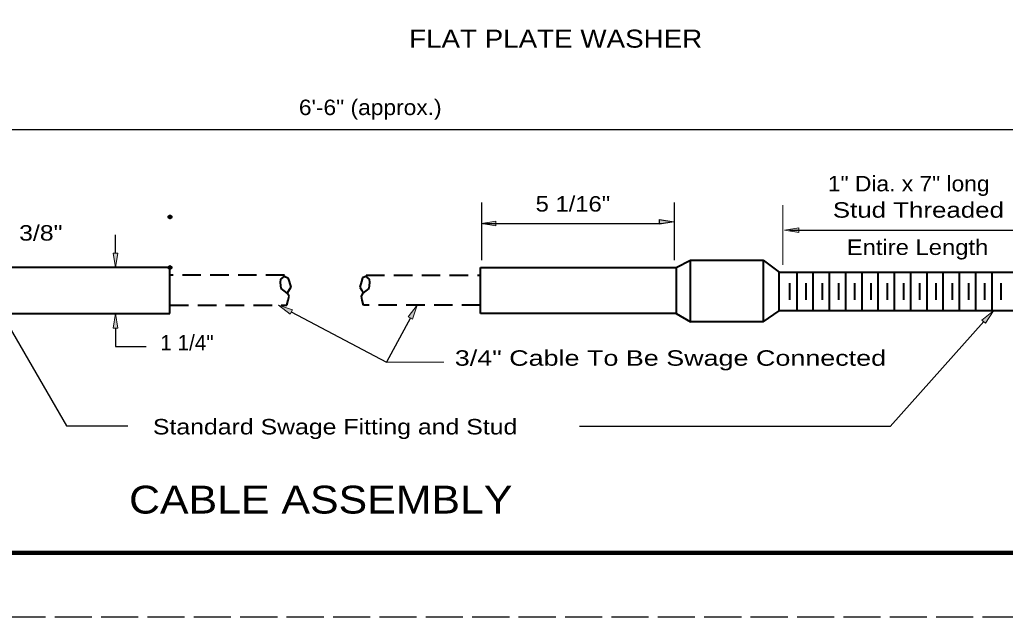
# Model space of a CAD drawing. Extents: x -4892 to -4420, y 4581 to 4875.
# Drawn here: x -4621.5 to -4519.5, y 4581.3 to 4643.2 of the extents above; entities that cross this region are included whole.
import ezdxf

# ---------------------------------------------------------------- set-up
doc = ezdxf.new("R2010")
doc.units = 0
doc.header["$LTSCALE"] = 0.64
doc.header["$PDMODE"] = 32
doc.header["$PDSIZE"] = 0.32
doc.linetypes.add('LONG_DASHED', pattern=[7.5, 6, -1.5])
doc.linetypes.add('MEDIUM_DASHED', pattern=[4.5, 3, -1.5])
for name, color, linetype, lineweight in [('1', 7, 'Continuous', 13), ('2', 7, 'Continuous', 40), ('3', 7, 'Continuous', 13), ('5', 7, 'MEDIUM_DASHED', 40)]:
    doc.layers.add(name, color=color, linetype=linetype, lineweight=lineweight)

msp = doc.modelspace()

# ---------------------------------------------------------------- hatches: boundary and pattern name
at = {"layer": '1'}
for points in [[(-4572.2347, 4621.8067), (-4572.2347, 4622.3072), (-4573.736, 4622.0569), (-4573.736, 4622.0569)], [(-4555.3179, 4621.9768), (-4555.3179, 4622.4772), (-4553.8167, 4622.2271), (-4553.8167, 4622.2271)], [(-4540.8875, 4621.124), (-4540.8875, 4621.6243), (-4542.3887, 4621.3742), (-4542.3887, 4621.3742)]]:
    msp.add_hatch(color=256, dxfattribs=at).paths.add_polyline_path(points)
at = {"layer": '3'}
for points in [[(-4611.8342, 4619), (-4611.3338, 4619), (-4611.584, 4617.4988), (-4611.584, 4617.4988)], [(-4593.5151, 4612.6806), (-4593.2827, 4613.1242), (-4594.7261, 4613.6012), (-4594.7261, 4613.6012)], [(-4581.2987, 4612.3981), (-4580.8583, 4612.1602), (-4580.3646, 4613.6012), (-4580.3646, 4613.6012)], [(-4521.9479, 4612.0645), (-4521.5754, 4611.7331), (-4520.7648, 4613.0208), (-4520.7648, 4613.0208)], [(-4611.8342, 4611.2328), (-4611.3338, 4611.2328), (-4611.584, 4612.7339), (-4611.584, 4612.7339)]]:
    msp.add_hatch(color=256, dxfattribs=at).paths.add_polyline_path(points)

# ---------------------------------------------------------------- linework, layer by layer
at = {"layer": '1', "lineweight": 25}
for p, q in [((-4663.2553, 4631.7713), (-4515.8575, 4631.7713)), ((-4573.6892, 4618.2494), (-4573.6892, 4624.2397)), ((-4553.7423, 4618.2494), (-4553.7423, 4624.2397)), ((-4573.597, 4622.0558), (-4555.1422, 4622.0558)), ((-4541.8538, 4621.3742), (-4516.1332, 4621.3742))]:
    msp.add_line(p, q, dxfattribs=at)
at = {"layer": '1'}
msp.add_line((-4542.5355, 4617.7724), (-4542.5355, 4623.9396), dxfattribs=at)
at = {"layer": '1', "lineweight": 40}
for p, q in [((-4553.5632, 4617.4988), (-4552.1098, 4618.2627)), ((-4552.1098, 4618.2627), (-4544.5693, 4618.2627)), ((-4552.1098, 4611.8777), (-4552.1098, 4618.2627)), ((-4544.5693, 4618.2627), (-4542.9347, 4617.0218)), ((-4544.5693, 4618.2627), (-4544.5693, 4611.8777)), ((-4573.8238, 4617.4988), (-4553.5632, 4617.4988)), ((-4573.8238, 4612.7339), (-4573.8238, 4617.4988)), ((-4553.5632, 4617.4988), (-4553.5632, 4612.7339)), ((-4542.9347, 4617.0218), (-4515.8575, 4617.0218)), ((-4542.9347, 4613.0208), (-4542.9347, 4617.0218)), ((-4541.0777, 4613.0208), (-4541.0777, 4617.0218)), ((-4539.3963, 4613.0208), (-4539.3963, 4617.0218)), ((-4537.715, 4613.0208), (-4537.715, 4617.0218)), ((-4536.0336, 4613.0208), (-4536.0336, 4617.0218)), ((-4534.3522, 4613.0208), (-4534.3522, 4617.0218)), ((-4532.6709, 4613.0208), (-4532.6709, 4617.0218)), ((-4530.9896, 4613.0208), (-4530.9896, 4617.0218)), ((-4529.3083, 4613.0208), (-4529.3083, 4617.0218)), ((-4527.6269, 4613.0208), (-4527.6269, 4617.0218)), ((-4525.9456, 4613.0208), (-4525.9456, 4617.0218)), ((-4524.2642, 4613.0208), (-4524.2642, 4617.0218)), ((-4522.5828, 4613.0208), (-4522.5828, 4617.0218)), ((-4520.9015, 4613.0208), (-4520.9015, 4617.0218)), ((-4541.8071, 4614.1651), (-4541.8071, 4615.8776)), ((-4540.1258, 4614.1651), (-4540.1258, 4615.8776)), ((-4538.4444, 4614.1651), (-4538.4444, 4615.8776)), ((-4536.7631, 4614.1651), (-4536.7631, 4615.8776)), ((-4535.0818, 4614.1651), (-4535.0818, 4615.8776)), ((-4533.4004, 4614.1651), (-4533.4004, 4615.8776)), ((-4531.7191, 4614.1651), (-4531.7191, 4615.8776)), ((-4530.0377, 4614.1651), (-4530.0377, 4615.8776)), ((-4528.3563, 4614.1651), (-4528.3563, 4615.8776)), ((-4526.675, 4614.1651), (-4526.675, 4615.8776)), ((-4524.9937, 4614.1651), (-4524.9937, 4615.8776)), ((-4523.3123, 4614.1651), (-4523.3123, 4615.8776)), ((-4521.631, 4614.1651), (-4521.631, 4615.8776)), ((-4519.9497, 4614.1651), (-4519.9497, 4615.8776)), ((-4544.5693, 4611.8777), (-4542.9347, 4613.0208)), ((-4515.8575, 4613.0208), (-4542.9347, 4613.0208)), ((-4553.5632, 4612.7339), (-4573.8238, 4612.7339)), ((-4553.5632, 4612.7339), (-4552.1098, 4611.8777)), ((-4544.5693, 4611.8777), (-4552.1098, 4611.8777))]:
    msp.add_line(p, q, dxfattribs=at)
at = {"layer": '1', "linetype": 'LONG_DASHED', "lineweight": 25}
msp.add_line((-4422.0369, 4581.2899), (-4891.7458, 4581.2899), dxfattribs=at)
at = {"layer": '1', "lineweight": 158}
msp.add_lwpolyline([(-4423.1489, 4868.1859), (-4423.1489, 4587.9619), (-4856.8289, 4587.9619)], dxfattribs=at)
at = {"layer": '1'}
for points in [[(-4572.2347, 4621.8067), (-4572.2347, 4622.3072), (-4573.736, 4622.0569), (-4573.736, 4622.0569)], [(-4540.8875, 4621.124), (-4540.8875, 4621.6243), (-4542.3887, 4621.3742), (-4542.3887, 4621.3742)]]:
    msp.add_lwpolyline(points, close=True, dxfattribs=at)
at = {"layer": '1', "lineweight": 25}
msp.add_lwpolyline([(-4555.3179, 4621.9768), (-4555.3179, 4622.4772), (-4553.8167, 4622.2271), (-4553.8167, 4622.2271)], close=True, dxfattribs=at)
at = {"layer": '1', "lineweight": 40}
msp.add_lwpolyline([(-4605.9484, 4612.7339), (-4605.9484, 4617.4988), (-4626.209, 4617.4988), (-4626.209, 4612.7339)], close=True, dxfattribs=at)
at = {"layer": '2', "linetype": 'MEDIUM_DASHED'}
for p, q in [((-4586.147, 4616.0566), (-4586.3138, 4615.4661)), ((-4586.0336, 4616.4413), (-4586.147, 4616.0566)), ((-4585.6232, 4616.6037), (-4586.0336, 4616.4413)), ((-4585.6666, 4616.7071), (-4573.8238, 4616.7071)), ((-4585.5821, 4616.498), (-4585.6666, 4616.7071)), ((-4585.3019, 4616.2934), (-4585.5821, 4616.498)), ((-4585.3286, 4615.316), (-4585.2718, 4615.9376)), ((-4585.2718, 4615.9376), (-4585.3019, 4616.2934)), ((-4586.3138, 4615.4661), (-4586.147, 4615.197)), ((-4586.147, 4615.197), (-4585.9491, 4614.8422)), ((-4585.9491, 4614.8422), (-4585.3286, 4615.316)), ((-4586.147, 4614.5465), (-4585.9491, 4614.8422)), ((-4586.0625, 4614.105), (-4586.147, 4614.5465)), ((-4585.9224, 4613.6012), (-4586.0625, 4614.105)), ((-4573.8238, 4613.6012), (-4585.9224, 4613.6012))]:
    msp.add_line(p, q, dxfattribs=at)
for points in [[(-4605.9484, 4613.6012), (-4593.8532, 4613.6012), (-4593.7097, 4614.105), (-4593.6252, 4614.5465), (-4593.8232, 4614.8422), (-4594.4437, 4615.316), (-4594.5003, 4615.9376), (-4594.4703, 4616.2934), (-4594.1901, 4616.498), (-4594.1056, 4616.7071), (-4605.9484, 4616.7071)], [(-4594.149, 4616.6037), (-4593.7387, 4616.4413), (-4593.6252, 4616.0566), (-4593.4584, 4615.4661), (-4593.6252, 4615.197), (-4593.8232, 4614.8422)]]:
    msp.add_lwpolyline(points, dxfattribs=at)
at = {"layer": '3', "lineweight": 25}
for p, q in [((-4611.584, 4619), (-4611.584, 4620.8971)), ((-4593.3983, 4612.9007), (-4583.5472, 4607.711)), ((-4581.0785, 4612.2802), (-4583.5472, 4607.711))]:
    msp.add_line(p, q, dxfattribs=at)
at = {"layer": '3'}
msp.add_line((-4583.5472, 4607.711), (-4577.6124, 4607.711), dxfattribs=at)
for points in [[(-4611.8342, 4619), (-4611.3338, 4619), (-4611.584, 4617.4988), (-4611.584, 4617.4988)], [(-4593.5151, 4612.6806), (-4593.2827, 4613.1242), (-4594.7261, 4613.6012), (-4594.7261, 4613.6012)], [(-4581.2987, 4612.3981), (-4580.8583, 4612.1602), (-4580.3646, 4613.6012), (-4580.3646, 4613.6012)], [(-4521.9479, 4612.0645), (-4521.5754, 4611.7331), (-4520.7648, 4613.0208), (-4520.7648, 4613.0208)], [(-4611.8342, 4611.2328), (-4611.3338, 4611.2328), (-4611.584, 4612.7339), (-4611.584, 4612.7339)]]:
    msp.add_lwpolyline(points, close=True, dxfattribs=at)
at = {"layer": '3', "lineweight": 25}
for points in [[(-4521.7622, 4611.8977), (-4531.4288, 4601.0357), (-4563.5912, 4601.0357)], [(-4622.6184, 4611.434), (-4616.6581, 4601.1258), (-4610.293, 4601.1258)], [(-4611.584, 4611.2328), (-4611.584, 4609.3357), (-4608.4015, 4609.3357)]]:
    msp.add_lwpolyline(points, dxfattribs=at)
at = {"layer": '5'}
for p in [(-4605.9484, 4622.7386), (-4605.9484, 4617.4988)]:
    msp.add_point(p, dxfattribs=at)

# ---------------------------------------------------------------- texts
at = {"layer": '1'}
for s, width, p in [('6\'-6" (approx.)', 1.1, (-4592.6111, 4633.2803)), ('5 1/16"', 1.15, (-4568.1215, 4623.289))]:
    msp.add_text(s, height=1.601, dxfattribs=dict(at, width=width)).set_placement(p)
at = {"layer": '3'}
for s, height, width, p in [('FLAT PLATE WASHER', 1.868, 1.15, (-4581.2108, 4640.2582)), ('1" Dia. x 7" long ', 1.601, 1.1, (-4537.884, 4625.384)), ('Stud Threaded', 1.601, 1.25, (-4537.3725, 4622.6574)), ('3/8"', 1.601, 1.2, (-4621.5553, 4620.2844)), ('Entire Length', 1.601, 1.15, (-4535.9335, 4618.801)), ('3/4" Cable To Be Swage Connected', 1.601, 1.3, (-4576.4815, 4607.3308)), ('Standard Swage Fitting and Stud', 1.601, 1.2, (-4607.7187, 4600.2206)), ('CABLE ASSEMBLY', 2.882, 1.15, (-4610.1817, 4592.0307))]:
    msp.add_text(s, height=height, dxfattribs=dict(at, width=width)).set_placement(p)
msp.add_text('1 1/4"', height=1.601, dxfattribs=at).set_placement((-4606.9503, 4608.9153))

doc.saveas('drawing.dxf')
